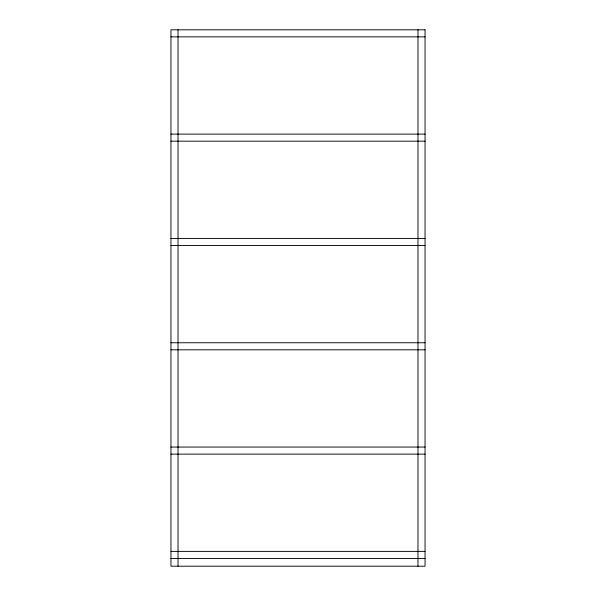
<?xml version="1.0" encoding="UTF-8"?>
<svg xmlns="http://www.w3.org/2000/svg" width="596" height="596" viewBox="0 0 596 596"><rect width="100%" height="100%" fill="white"/><g stroke="black" fill="none" stroke-linecap="round" stroke-linejoin="round"><path stroke-width="0.89" d="M170.955 36.855L425.045 36.855M170.955 134.115L425.045 134.115M170.955 141.17L425.045 141.17M170.955 238.43L425.045 238.43M170.955 245.492L425.045 245.492M170.955 342.745L425.045 342.745M170.955 349.807L425.045 349.807M170.955 447.06L425.045 447.06M170.955 454.122L425.045 454.122M170.955 551.382L425.045 551.382M170.955 558.437L425.045 558.437M417.982 29.8L417.982 566.2M178.018 29.8L178.018 566.2M425.045 29.8L170.955 29.8L170.955 566.2L425.045 566.2L425.045 29.8"/></g></svg>
